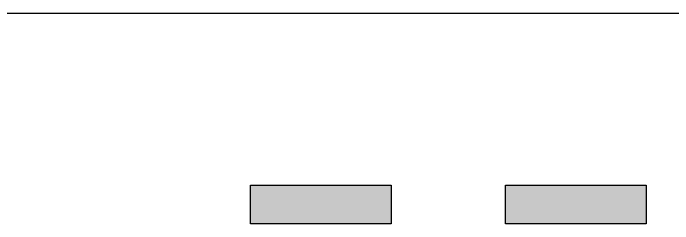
# Model space of a CAD drawing. Header units: metres. Extents: x 0 to 132, y -109 to 310.
# Drawn here: x 123.879 to 125.11, y 196.571 to 196.964 of the extents above; entities that cross this region are included whole.
import ezdxf

# ---------------------------------------------------------------- set-up
doc = ezdxf.new("R2010")
doc.units = ezdxf.units.M
doc.header["$LTSCALE"] = 0.036
doc.layers.add('elec psiktis', color=170, linetype='Continuous')
doc.layers.add('mihanologika text', color=20, linetype='Continuous')
doc.layers.add('fan klimatistikes_hatch', color=121, linetype='Continuous', lineweight=0)

msp = doc.modelspace()

# ---------------------------------------------------------------- hatches: boundary and pattern name
at = {"layer": 'fan klimatistikes_hatch'}
for points in [[(124.3221, 196.5712), (124.5849, 196.5712), (124.5849, 196.643), (124.3221, 196.643)], [(124.7981, 196.5712), (125.0609, 196.5712), (125.0609, 196.643), (124.7981, 196.643)]]:
    msp.add_hatch(color=21, dxfattribs=at).paths.add_polyline_path(points)

# ---------------------------------------------------------------- linework, layer by layer
at = {"layer": 'elec psiktis'}
for points in [[(124.3221, 196.643), (124.5849, 196.643), (124.5849, 196.5712), (124.3221, 196.5712)], [(124.7981, 196.643), (125.0609, 196.643), (125.0609, 196.5712), (124.7981, 196.5712)]]:
    msp.add_lwpolyline(points, close=True, dxfattribs=at)
at = {"layer": 'mihanologika text'}
msp.add_line((122.6344, 196.964), (131.0452, 196.964), dxfattribs=at)

doc.saveas('drawing.dxf')
